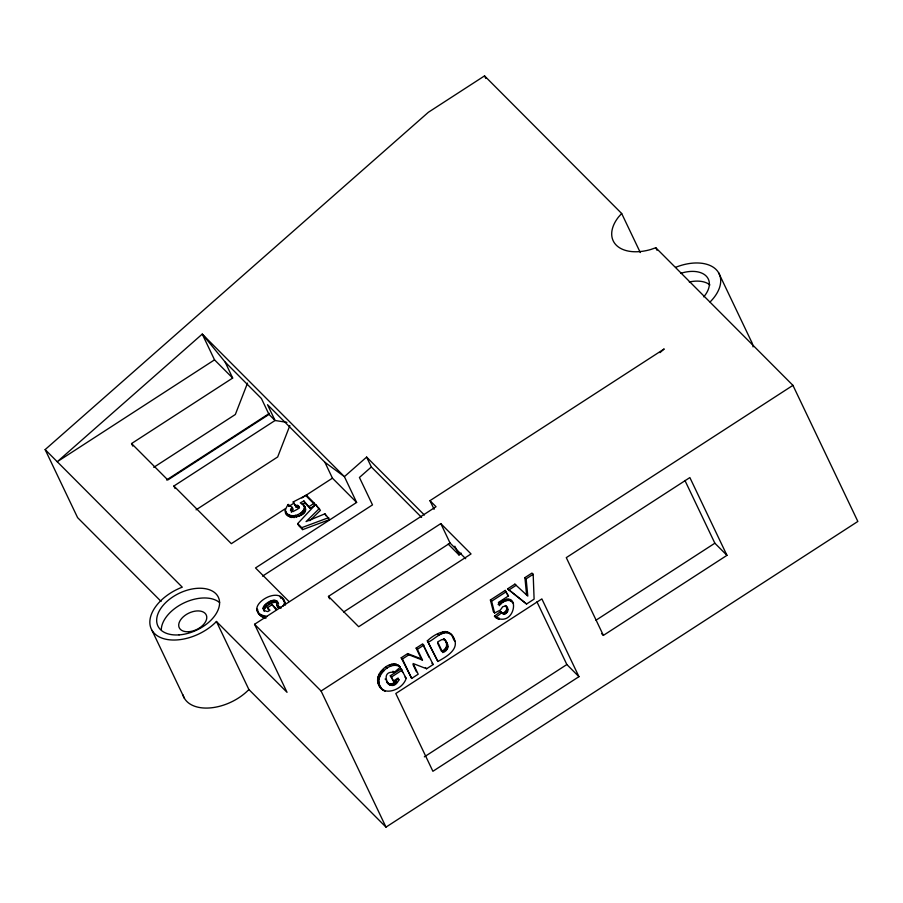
<?xml version="1.0" encoding="UTF-8"?>
<svg xmlns="http://www.w3.org/2000/svg" width="903" height="903" viewBox="0 0 903 903"><rect width="100%" height="100%" fill="white"/><g stroke="black" fill="none" stroke-linecap="round" stroke-linejoin="round"><path stroke-width="1.35" d="M276.939 609.502L272.119 604.671L267.446 607.708L269.952 610.214L267.83 611.579C255.414 609.785 272.909 595.314 277.706 602.12L276.611 605.078L277.537 607.019L279.941 608.441M263.992 610.552C265.166 605.484 274.343 599.299 278.632 604.073L277.119 601.263M377.589 680.162C377.612 670.297 392.376 658.445 400.401 667.069L394.193 672.442C377.725 669.62 390.322 696.845 398.945 679.869L398.065 678.04L393.426 681.043L390.288 675.783L401.011 668.841L406.181 678.345C402.14 691.506 378.842 698.166 377.589 680.162L378.797 681.381L379.35 684.643L381.698 688.865M378.797 681.381C378.933 671.922 391.846 661.075 400.401 667.069M293.193 501.933L295.292 505.296L297.99 505.533L299.514 507.892L296.218 507.238L293.193 501.933L306.343 495.171L314.312 503.174L315.237 505.127L310.26 508.344L303.927 500.984L300.27 502.881C321.039 516.347 273.417 525.851 288.192 504.45L292.279 507.407L293.204 509.36L291.387 512.317M496.797 618.341L494.472 616.207L500.51 611.523C503.976 615.699 509.405 608.577 505.308 605.484C510.816 607.911 506.267 617.359 501.718 612.731L495.679 617.426C516.843 628.465 521.054 584.433 498.084 604.479M292.279 507.407L290.461 510.364L292.99 511.606L298.024 508.908L298.882 507.779L298.588 505.94M267.209 616.535C236.778 611.184 282.526 579.636 285.438 605.01L283.723 600.01M264.997 616.252L265.922 618.194C261.859 617.494 256.881 614.108 257.648 609.446M437.56 643.083L441.499 651.345C447.685 649.584 448.17 642.168 443.418 638.602C448.656 642.01 449.954 650.476 442.718 652.553L437.65 641.931L441.827 639.595L444.626 639.809M285.45 511.245C289.265 520.23 306.173 514.292 304.187 505.398M284.513 603.069L282.989 606.218M247.524 383.109L235.344 414.488L153.747 467.348M289.852 425.584L277.672 456.963L196.075 509.823M388.55 684.147L387.342 682.939C390.976 686.269 395.875 681.889 397.738 678.65L398.945 679.869M277.537 607.019L278.361 605.992M512.757 602.301C508.728 598.012 502.068 601.748 499.303 605.687L498.445 602.425L508.479 595.924L505.217 590.404L490.397 599.998L493.399 611.737L494.607 612.945L500.251 610.168L502.711 606.748L505.375 606.071L506.515 606.703M659.969 352.655L664.202 348.93L429.975 500.668L436.025 506.73L254.578 624.278L287.03 692.319L216.415 621.467L215.783 622.178A40.725 24.787 -25.5 0 1 154.413 633.443A40.725 24.787 -25.5 0 1 181.277 587.548L182.282 587.198L45.15 449.592L428.372 112.277L484.539 75.886L621.67 213.492L640.306 252.558M621.67 213.492L618.51 217.036A40.725 24.787 -25.5 0 0 616.275 245.176A40.725 24.787 -25.5 0 0 650.837 249.476L655.815 247.749L792.936 385.355L857.85 521.449L385.999 827.114L248.878 689.508L216.415 621.467M248.878 689.508L248.235 690.219A40.725 24.787 -25.5 0 1 209.564 707.963A40.725 24.787 -25.5 0 1 182.914 694.791M319.504 508.389L306.061 521.595L324.922 513.818L329.64 519.564L302.674 529.621L298.633 525.557L297.697 523.605L315.599 504.472L320.441 510.33L309.876 520.715M424.376 515.026L366.629 457.087L344.404 476.649L356.629 502.44L255.515 567.942L289.016 601.556M366.629 457.087L371.347 466.975L359.428 477.473L372.499 504.89L262.525 576.137M448.193 544.091L459.029 554.973L461.14 553.11M132.764 446.082L131.556 443.554L232.669 378.052L214.53 359.846L57.239 461.738L202.249 334.099L344.404 476.649L324.899 462.268L267.514 404.691L275.054 420.493L286.917 422.344M166.57 479.978L269.455 413.337M175.092 488.557L173.884 486.028L275.054 420.493L269.004 414.421L167.834 479.956L131.556 443.554M285.416 508.637L231.337 543.674L173.884 486.028M288.937 506.357L293.644 503.31M301.873 497.971L332.439 478.172L356.629 502.44M309.334 506.402L314.312 503.174M328.455 596.386L440.799 523.605L471.039 553.945L358.694 626.727L328.455 596.386L329.618 598.813M343.648 611.997L450.078 543.053L465.677 558.709M254.578 624.278L321.096 691.021L792.936 385.355M421.272 658.863L416.148 648.106L422.683 643.862L433.169 664.518L426.622 668.762L413.122 663.536L418.213 674.202L411.678 678.435L401.203 657.779L407.682 653.58L421.272 658.863L422.48 660.07L408.89 654.799L407.682 653.58M427.39 640.814C433.993 634.47 448.689 625.632 453.882 638.286C459.988 649.505 445.574 657.147 437.876 661.47L427.39 640.814L437.876 661.47M507.61 588.846L514.868 584.151L527.803 596.082L526.122 578.857L524.914 577.638L531.957 573.078L533.176 574.285L534.102 599.129L526.573 604.005L507.61 588.846L526.573 604.005M401.203 657.779L402.411 658.998L408.89 654.799M416.148 648.106L417.355 649.313L423.902 645.081M428.598 642.033C435.02 638.963 443.904 628.24 451.534 634.877M494.607 612.945L491.604 601.217L506.425 591.612M508.818 590.065L516.076 585.358L514.868 584.151M526.122 578.857L533.176 574.285M390.288 675.783L391.496 677.002L402.23 670.049M595.991 620.214L714.86 543.211L726.96 555.345L603.385 635.396L601.522 633.534M424.342 756.861L566.858 664.54L578.947 676.674L432.898 771.286L395.807 693.515L541.856 598.903L578.947 676.674M302.415 504.19L304.853 502.926L310.26 508.344M297.697 523.605L301.749 527.668L328.715 517.622M499.291 618.216L497.925 618.103L499.133 619.311M276.611 605.078L281.409 607.922M494.472 616.207L497.925 618.961M510.601 600.179L513.502 603.509M380.49 687.657L382.748 689.881M507.272 594.705L508.479 595.924M509.439 599.547L510.646 600.766M508.073 599.208L509.281 600.416M506.572 599.163L507.791 600.382M505.025 599.457L506.233 600.664M371.347 466.975L421.588 517.396M503.422 600.055L504.63 601.274M501.763 600.992L502.971 602.199M506.244 606.85L507.452 608.069M506.741 608.475L507.949 609.694M499.844 602.504L501.052 603.723M506.606 609.954L507.813 611.173M505.951 611.218L507.159 612.437M504.867 612.2L506.075 613.419M503.693 612.742L504.912 613.95M490.397 599.998L491.604 601.217M502.531 612.821L503.739 614.04M500.51 611.523L502.644 613.645M448.814 632.461L450.021 633.68M450.326 633.669L452.821 636.446M451.613 635.227L453.882 638.286M447.064 631.705L448.272 632.913M445.111 631.423L446.319 632.631M453.791 639.979L454.999 641.186M442.978 631.66L444.186 632.868M315.237 505.127L307.268 497.113L306.343 495.171M318.488 508.378L315.599 504.472M440.551 632.529L441.759 633.737M444.22 639.301L445.439 640.509M445.01 640.34L446.217 641.548M445.755 641.717L446.962 642.925M437.707 634.132L438.914 635.351M446.59 643.805L447.798 645.024M446.85 645.419L448.057 646.638M446.646 646.706L447.854 647.925M446.105 647.812L447.312 649.031M445.021 648.93L446.229 650.137M443.204 650.239L444.411 651.458M431.961 663.299L433.169 664.518M425.415 667.543L426.622 668.762M397.602 664.631L398.821 665.838M395.875 663.931L397.083 665.139M393.99 663.75L395.198 664.969M391.947 664.111L393.155 665.319M404.973 677.126L406.181 678.345M389.419 665.172L390.638 666.38M392.986 671.222L394.193 672.442M386.1 667.136L387.308 668.344M395.785 681.212L396.993 682.431M382.748 669.608L383.956 670.827M394.803 682.137L396.011 683.357M393.708 682.95L394.916 684.158M381.45 670.839L382.658 672.058M392.5 683.616L393.719 684.824M380.4 672.058L381.608 673.266M391.36 684.022L392.568 685.242M385.141 679.011L386.349 680.23M390.265 684.181L391.484 685.388M379.35 673.627L380.558 674.834M389.238 684.079L390.446 685.287M386.495 681.867L387.703 683.074M388.256 683.673L389.464 684.892M378.549 675.23L379.757 676.437M377.985 676.855L379.192 678.063M377.657 678.503L378.876 679.722M377.747 681.81L378.955 683.018M378.143 683.424L379.35 684.643M385.22 691.303L382.725 689.486L383.933 690.705M378.786 685.027L379.994 686.246M379.576 686.438L380.784 687.657M275.934 609.514L272.119 604.671M161.073 601.398L77.602 517.645L45.15 449.592M214.53 359.846L202.249 334.099L225.186 362.103L261.43 398.539L269.004 414.421M305.112 507.339L303.442 504.438M718.562 272.672L751.014 340.713A40.725 24.787 -25.5 0 1 753.057 346.887M655.815 247.749L657.012 250.278M726.96 555.345L689.869 477.574L566.283 557.636L603.385 635.396M684.948 480.498L714.86 543.211M484.539 75.886L485.758 78.426M536.946 601.827L566.858 664.54M505.217 590.404L506.764 593.632M454.852 546.202L459.029 554.973M429.975 500.668L434.106 509.326M440.799 523.605L450.078 543.053M423.27 645.081L429.06 657.226M417.355 649.313L422.48 660.07M413.043 664.687L416.441 671.809M402.411 658.998L411.678 678.435M401.011 668.841L402.715 672.385M324.922 513.818L325.848 515.76M391.496 677.002L393.426 681.043M303.927 500.984L304.853 502.926M304.582 506.425L305.507 508.366M304.638 507.531L305.564 509.473M304.356 508.716L305.282 510.658M303.758 509.913L304.683 511.866M302.9 511.064L303.826 513.006M301.76 512.148L302.686 514.089M297.99 505.533L298.927 507.475M297.2 505.285L298.125 507.226M300.349 513.175L301.275 515.128M295.292 505.296L296.218 507.238M298.069 514.417L298.995 516.358M301.749 527.668L302.674 529.621M295.586 515.308L296.511 517.25M291.15 508.479L292.075 510.432M288.192 504.45L289.118 506.391M290.552 509.484L291.477 511.425M293.114 515.748L294.039 517.69M290.868 515.636L291.793 517.577M289.829 515.365L290.755 517.306M288.858 514.924L289.784 516.877M287.075 513.581L288.001 515.523M285.179 510.116L286.375 513.186M286.07 512.396L286.996 514.338M282.142 598.147L285.393 603.543M279.998 596.454L280.923 598.396M321.096 691.021L385.999 827.114M276.442 600.743L277.368 602.685M275.618 600.416L276.544 602.357M274.67 600.269L275.596 602.211M273.575 600.326L274.501 602.267M272.345 600.597L273.27 602.538M270.979 601.105L271.905 603.046M269.478 601.85L270.403 603.791M267.83 602.843L268.755 604.784M266.182 603.983L267.107 605.924M267.446 607.708L268.372 609.649M264.884 605.055L265.809 606.997M263.947 606.048L264.872 607.99M263.349 606.963L264.286 608.904M263.078 607.809L264.003 609.751M263.066 608.611L264.252 611.297M262.525 615.586L263.462 617.528M260.572 614.559L261.498 616.501M256.599 608.633L257.524 610.575M258.743 613.047L259.669 614.988M256.734 609.751L258.732 613.905M151.986 630.328L184.438 698.369M324.899 462.268L332.439 478.172M225.186 362.103L232.669 378.052M452.674 637.078L453.419 639.008M524.914 577.638L526.596 594.863M675.591 267.333A40.725 24.787 -25.5 0 1 716.135 269.557A40.725 24.787 -25.5 0 1 710.097 301.952M680.896 273.282A28.67 17.45 -25.5 0 1 706.27 276.137A28.67 17.45 -25.5 0 1 703.753 296.839M161.298 629.391A33.479 20.385 -25.5 0 1 184.72 602.583A33.479 20.385 -25.5 0 1 219.643 602.628M689.271 281.996A28.67 17.45 -25.5 0 1 709.916 284.942M179.065 634.888A33.479 20.385 -25.5 0 0 218.74 598.147A33.479 20.385 -25.5 0 0 166.536 601.804A33.479 20.385 -25.5 0 0 179.065 634.888M188.716 631.716A14.933 9.086 -25.5 0 0 206.403 615.327A14.933 9.086 -25.5 0 0 183.128 616.952A14.933 9.086 -25.5 0 0 188.716 631.716"/></g></svg>
